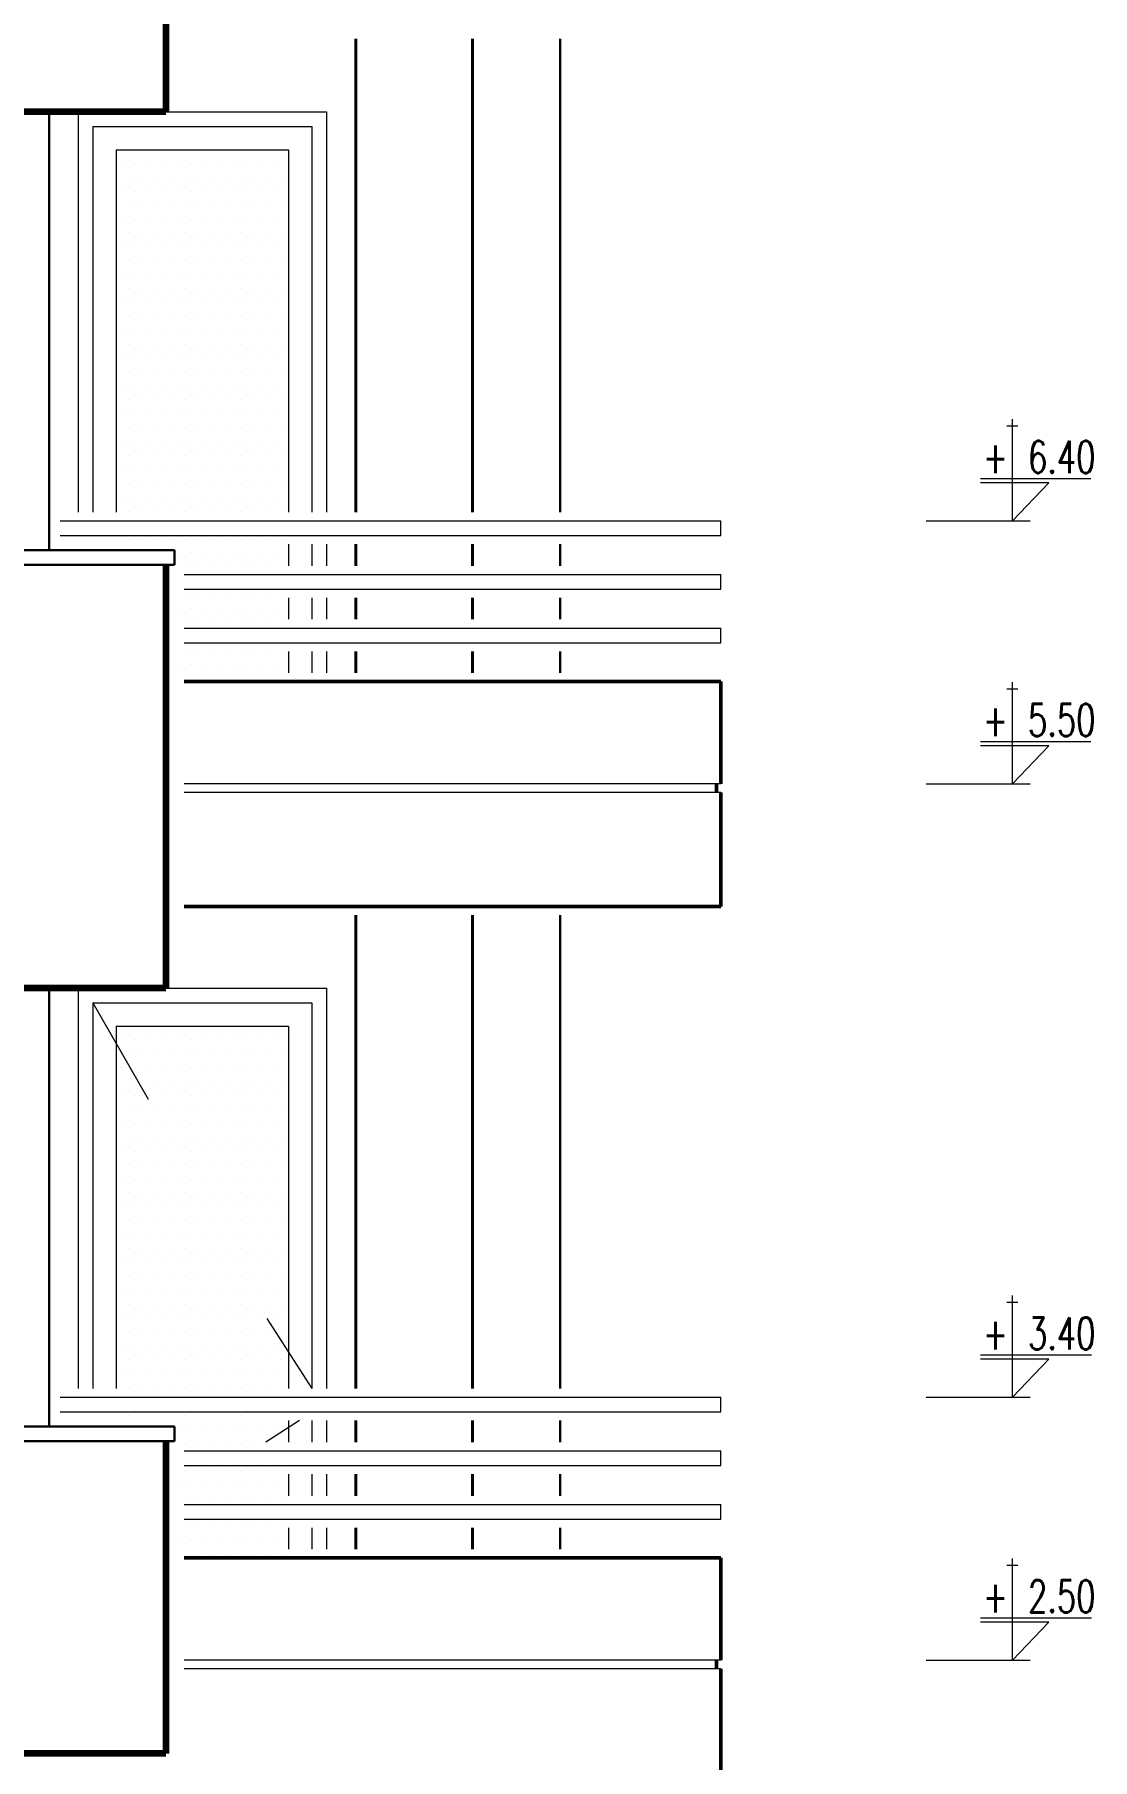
# Model space of a CAD drawing. Header units: millimetres. Extents: x 2016.56 to 2021.8, y 13721.83 to 13722.48.
# Drawn here: x 2021.7275 to 2021.8, y 13721.9781 to 13722.0962 of the extents above; entities that cross this region are included whole.
import ezdxf

# ---------------------------------------------------------------- set-up
doc = ezdxf.new("R2010")
doc.units = ezdxf.units.MM
doc.linetypes.add('HIDDEN', pattern=[0.375, 0.25, -0.125])
doc.layers.get('0').update_dxf_attribs({"lineweight": 20})
for name, color, linetype, lineweight in [('0.3', 150, 'Continuous', 30), ('0.5', 200, 'Continuous', 50), ('1.2', 120, 'Continuous', 120), ('DUVAR', 4, 'Continuous', 40), ('PENCERE', 3, 'Continuous', 13), ('TEFRİŞ', 11, 'Continuous', 9), ('TEXT', 7, 'Continuous', 20)]:
    doc.layers.add(name, color=color, linetype=linetype, lineweight=lineweight)
doc.styles.get("Standard").update_dxf_attribs({"font": 'txt.shx', "width": 0.7, "height": 11})

msp = doc.modelspace()

# ---------------------------------------------------------------- linework, layer by layer
for p, q in [((2021.73052, 13722.09094), (2021.73052, 13722.06354)), ((2021.73152, 13722.08994), (2021.74652, 13722.08994)), ((2021.73152, 13722.08994), (2021.73152, 13722.06354)), ((2021.73652, 13722.09094), (2021.74752, 13722.09094)), ((2021.74652, 13722.08994), (2021.74652, 13722.06354)), ((2021.74752, 13722.09094), (2021.74752, 13722.06354)), ((2021.73312, 13722.08834), (2021.74492, 13722.08834)), ((2021.73312, 13722.08834), (2021.73312, 13722.06354)), ((2021.74492, 13722.08834), (2021.74492, 13722.06354)), ((2021.7335, 13722.08741), (2021.7335, 13722.08741)), ((2021.73398, 13722.08646), (2021.73398, 13722.08646)), ((2021.73445, 13722.08741), (2021.73445, 13722.08741)), ((2021.73493, 13722.08646), (2021.73493, 13722.08646)), ((2021.73541, 13722.08741), (2021.73541, 13722.08741)), ((2021.73588, 13722.08646), (2021.73588, 13722.08646)), ((2021.73636, 13722.08741), (2021.73636, 13722.08741)), ((2021.73684, 13722.08646), (2021.73684, 13722.08646)), ((2021.73731, 13722.08741), (2021.73731, 13722.08741)), ((2021.73779, 13722.08646), (2021.73779, 13722.08646)), ((2021.73826, 13722.08741), (2021.73826, 13722.08741)), ((2021.73874, 13722.08646), (2021.73874, 13722.08646)), ((2021.73922, 13722.08741), (2021.73922, 13722.08741)), ((2021.73969, 13722.08646), (2021.73969, 13722.08646)), ((2021.74017, 13722.08741), (2021.74017, 13722.08741)), ((2021.74065, 13722.08646), (2021.74065, 13722.08646)), ((2021.74112, 13722.08741), (2021.74112, 13722.08741)), ((2021.7416, 13722.08646), (2021.7416, 13722.08646)), ((2021.74207, 13722.08741), (2021.74207, 13722.08741)), ((2021.74255, 13722.08646), (2021.74255, 13722.08646)), ((2021.74303, 13722.08741), (2021.74303, 13722.08741)), ((2021.7435, 13722.08646), (2021.7435, 13722.08646)), ((2021.74398, 13722.08741), (2021.74398, 13722.08741)), ((2021.74446, 13722.08646), (2021.74446, 13722.08646)), ((2021.7335, 13722.0855), (2021.7335, 13722.0855)), ((2021.73445, 13722.0855), (2021.73445, 13722.0855)), ((2021.73541, 13722.0855), (2021.73541, 13722.0855)), ((2021.73636, 13722.0855), (2021.73636, 13722.0855)), ((2021.73731, 13722.0855), (2021.73731, 13722.0855)), ((2021.73826, 13722.0855), (2021.73826, 13722.0855)), ((2021.73922, 13722.0855), (2021.73922, 13722.0855)), ((2021.74017, 13722.0855), (2021.74017, 13722.0855)), ((2021.74112, 13722.0855), (2021.74112, 13722.0855)), ((2021.74207, 13722.0855), (2021.74207, 13722.0855)), ((2021.74303, 13722.0855), (2021.74303, 13722.0855)), ((2021.74398, 13722.0855), (2021.74398, 13722.0855)), ((2021.73398, 13722.08455), (2021.73398, 13722.08455)), ((2021.73493, 13722.08455), (2021.73493, 13722.08455)), ((2021.73588, 13722.08455), (2021.73588, 13722.08455)), ((2021.73684, 13722.08455), (2021.73684, 13722.08455)), ((2021.73779, 13722.08455), (2021.73779, 13722.08455)), ((2021.73874, 13722.08455), (2021.73874, 13722.08455)), ((2021.73969, 13722.08455), (2021.73969, 13722.08455)), ((2021.74065, 13722.08455), (2021.74065, 13722.08455)), ((2021.7416, 13722.08455), (2021.7416, 13722.08455)), ((2021.74255, 13722.08455), (2021.74255, 13722.08455)), ((2021.7435, 13722.08455), (2021.7435, 13722.08455)), ((2021.74446, 13722.08455), (2021.74446, 13722.08455)), ((2021.7335, 13722.0836), (2021.7335, 13722.0836)), ((2021.73445, 13722.0836), (2021.73445, 13722.0836)), ((2021.73541, 13722.0836), (2021.73541, 13722.0836)), ((2021.73636, 13722.0836), (2021.73636, 13722.0836)), ((2021.73731, 13722.0836), (2021.73731, 13722.0836)), ((2021.73826, 13722.0836), (2021.73826, 13722.0836)), ((2021.73922, 13722.0836), (2021.73922, 13722.0836)), ((2021.74017, 13722.0836), (2021.74017, 13722.0836)), ((2021.74112, 13722.0836), (2021.74112, 13722.0836)), ((2021.74207, 13722.0836), (2021.74207, 13722.0836)), ((2021.74303, 13722.0836), (2021.74303, 13722.0836)), ((2021.74398, 13722.0836), (2021.74398, 13722.0836)), ((2021.7335, 13722.08169), (2021.7335, 13722.08169)), ((2021.73398, 13722.08265), (2021.73398, 13722.08265)), ((2021.73445, 13722.08169), (2021.73445, 13722.08169)), ((2021.73493, 13722.08265), (2021.73493, 13722.08265)), ((2021.73541, 13722.08169), (2021.73541, 13722.08169)), ((2021.73588, 13722.08265), (2021.73588, 13722.08265)), ((2021.73636, 13722.08169), (2021.73636, 13722.08169)), ((2021.73684, 13722.08265), (2021.73684, 13722.08265)), ((2021.73731, 13722.08169), (2021.73731, 13722.08169)), ((2021.73779, 13722.08265), (2021.73779, 13722.08265)), ((2021.73826, 13722.08169), (2021.73826, 13722.08169)), ((2021.73874, 13722.08265), (2021.73874, 13722.08265)), ((2021.73922, 13722.08169), (2021.73922, 13722.08169)), ((2021.73969, 13722.08265), (2021.73969, 13722.08265)), ((2021.74017, 13722.08169), (2021.74017, 13722.08169)), ((2021.74065, 13722.08265), (2021.74065, 13722.08265)), ((2021.74112, 13722.08169), (2021.74112, 13722.08169)), ((2021.7416, 13722.08265), (2021.7416, 13722.08265)), ((2021.74207, 13722.08169), (2021.74207, 13722.08169)), ((2021.74255, 13722.08265), (2021.74255, 13722.08265)), ((2021.74303, 13722.08169), (2021.74303, 13722.08169)), ((2021.7435, 13722.08265), (2021.7435, 13722.08265)), ((2021.74398, 13722.08169), (2021.74398, 13722.08169)), ((2021.74446, 13722.08265), (2021.74446, 13722.08265)), ((2021.73398, 13722.08074), (2021.73398, 13722.08074)), ((2021.73493, 13722.08074), (2021.73493, 13722.08074)), ((2021.73588, 13722.08074), (2021.73588, 13722.08074)), ((2021.73684, 13722.08074), (2021.73684, 13722.08074)), ((2021.73779, 13722.08074), (2021.73779, 13722.08074)), ((2021.73874, 13722.08074), (2021.73874, 13722.08074)), ((2021.73969, 13722.08074), (2021.73969, 13722.08074)), ((2021.74065, 13722.08074), (2021.74065, 13722.08074)), ((2021.7416, 13722.08074), (2021.7416, 13722.08074)), ((2021.74255, 13722.08074), (2021.74255, 13722.08074)), ((2021.7435, 13722.08074), (2021.7435, 13722.08074)), ((2021.74446, 13722.08074), (2021.74446, 13722.08074)), ((2021.7335, 13722.07979), (2021.7335, 13722.07979)), ((2021.73445, 13722.07979), (2021.73445, 13722.07979)), ((2021.73541, 13722.07979), (2021.73541, 13722.07979)), ((2021.73636, 13722.07979), (2021.73636, 13722.07979)), ((2021.73731, 13722.07979), (2021.73731, 13722.07979)), ((2021.73826, 13722.07979), (2021.73826, 13722.07979)), ((2021.73922, 13722.07979), (2021.73922, 13722.07979)), ((2021.74017, 13722.07979), (2021.74017, 13722.07979)), ((2021.74112, 13722.07979), (2021.74112, 13722.07979)), ((2021.74207, 13722.07979), (2021.74207, 13722.07979)), ((2021.74303, 13722.07979), (2021.74303, 13722.07979)), ((2021.74398, 13722.07979), (2021.74398, 13722.07979)), ((2021.73398, 13722.07884), (2021.73398, 13722.07884)), ((2021.73493, 13722.07884), (2021.73493, 13722.07884)), ((2021.73588, 13722.07884), (2021.73588, 13722.07884)), ((2021.73684, 13722.07884), (2021.73684, 13722.07884)), ((2021.73779, 13722.07884), (2021.73779, 13722.07884)), ((2021.73874, 13722.07884), (2021.73874, 13722.07884)), ((2021.73969, 13722.07884), (2021.73969, 13722.07884)), ((2021.74065, 13722.07884), (2021.74065, 13722.07884)), ((2021.7416, 13722.07884), (2021.7416, 13722.07884)), ((2021.74255, 13722.07884), (2021.74255, 13722.07884)), ((2021.7435, 13722.07884), (2021.7435, 13722.07884)), ((2021.74446, 13722.07884), (2021.74446, 13722.07884)), ((2021.7335, 13722.07788), (2021.7335, 13722.07788)), ((2021.73398, 13722.07693), (2021.73398, 13722.07693)), ((2021.73445, 13722.07788), (2021.73445, 13722.07788)), ((2021.73493, 13722.07693), (2021.73493, 13722.07693)), ((2021.73541, 13722.07788), (2021.73541, 13722.07788)), ((2021.73588, 13722.07693), (2021.73588, 13722.07693)), ((2021.73636, 13722.07788), (2021.73636, 13722.07788)), ((2021.73684, 13722.07693), (2021.73684, 13722.07693)), ((2021.73731, 13722.07788), (2021.73731, 13722.07788)), ((2021.73779, 13722.07693), (2021.73779, 13722.07693)), ((2021.73826, 13722.07788), (2021.73826, 13722.07788)), ((2021.73874, 13722.07693), (2021.73874, 13722.07693)), ((2021.73922, 13722.07788), (2021.73922, 13722.07788)), ((2021.73969, 13722.07693), (2021.73969, 13722.07693)), ((2021.74017, 13722.07788), (2021.74017, 13722.07788)), ((2021.74065, 13722.07693), (2021.74065, 13722.07693)), ((2021.74112, 13722.07788), (2021.74112, 13722.07788)), ((2021.7416, 13722.07693), (2021.7416, 13722.07693)), ((2021.74207, 13722.07788), (2021.74207, 13722.07788)), ((2021.74255, 13722.07693), (2021.74255, 13722.07693)), ((2021.74303, 13722.07788), (2021.74303, 13722.07788)), ((2021.7435, 13722.07693), (2021.7435, 13722.07693)), ((2021.74398, 13722.07788), (2021.74398, 13722.07788)), ((2021.74446, 13722.07693), (2021.74446, 13722.07693)), ((2021.7335, 13722.07598), (2021.7335, 13722.07598)), ((2021.73445, 13722.07598), (2021.73445, 13722.07598)), ((2021.73541, 13722.07598), (2021.73541, 13722.07598)), ((2021.73636, 13722.07598), (2021.73636, 13722.07598)), ((2021.73731, 13722.07598), (2021.73731, 13722.07598)), ((2021.73826, 13722.07598), (2021.73826, 13722.07598)), ((2021.73922, 13722.07598), (2021.73922, 13722.07598)), ((2021.74017, 13722.07598), (2021.74017, 13722.07598)), ((2021.74112, 13722.07598), (2021.74112, 13722.07598)), ((2021.74207, 13722.07598), (2021.74207, 13722.07598)), ((2021.74303, 13722.07598), (2021.74303, 13722.07598)), ((2021.74398, 13722.07598), (2021.74398, 13722.07598)), ((2021.73398, 13722.07503), (2021.73398, 13722.07503)), ((2021.73493, 13722.07503), (2021.73493, 13722.07503)), ((2021.73588, 13722.07503), (2021.73588, 13722.07503)), ((2021.73684, 13722.07503), (2021.73684, 13722.07503)), ((2021.73779, 13722.07503), (2021.73779, 13722.07503)), ((2021.73874, 13722.07503), (2021.73874, 13722.07503)), ((2021.73969, 13722.07503), (2021.73969, 13722.07503)), ((2021.74065, 13722.07503), (2021.74065, 13722.07503)), ((2021.7416, 13722.07503), (2021.7416, 13722.07503)), ((2021.74255, 13722.07503), (2021.74255, 13722.07503)), ((2021.7435, 13722.07503), (2021.7435, 13722.07503)), ((2021.74446, 13722.07503), (2021.74446, 13722.07503)), ((2021.7335, 13722.07407), (2021.7335, 13722.07407)), ((2021.73445, 13722.07407), (2021.73445, 13722.07407)), ((2021.73541, 13722.07407), (2021.73541, 13722.07407)), ((2021.73636, 13722.07407), (2021.73636, 13722.07407)), ((2021.73731, 13722.07407), (2021.73731, 13722.07407)), ((2021.73826, 13722.07407), (2021.73826, 13722.07407)), ((2021.73922, 13722.07407), (2021.73922, 13722.07407)), ((2021.74017, 13722.07407), (2021.74017, 13722.07407)), ((2021.74112, 13722.07407), (2021.74112, 13722.07407)), ((2021.74207, 13722.07407), (2021.74207, 13722.07407)), ((2021.74303, 13722.07407), (2021.74303, 13722.07407)), ((2021.74398, 13722.07407), (2021.74398, 13722.07407)), ((2021.7335, 13722.07217), (2021.7335, 13722.07217)), ((2021.73398, 13722.07312), (2021.73398, 13722.07312)), ((2021.73445, 13722.07217), (2021.73445, 13722.07217)), ((2021.73493, 13722.07312), (2021.73493, 13722.07312)), ((2021.73541, 13722.07217), (2021.73541, 13722.07217)), ((2021.73588, 13722.07312), (2021.73588, 13722.07312)), ((2021.73636, 13722.07217), (2021.73636, 13722.07217)), ((2021.73684, 13722.07312), (2021.73684, 13722.07312)), ((2021.73731, 13722.07217), (2021.73731, 13722.07217)), ((2021.73779, 13722.07312), (2021.73779, 13722.07312)), ((2021.73826, 13722.07217), (2021.73826, 13722.07217)), ((2021.73874, 13722.07312), (2021.73874, 13722.07312)), ((2021.73922, 13722.07217), (2021.73922, 13722.07217)), ((2021.73969, 13722.07312), (2021.73969, 13722.07312)), ((2021.74017, 13722.07217), (2021.74017, 13722.07217)), ((2021.74065, 13722.07312), (2021.74065, 13722.07312)), ((2021.74112, 13722.07217), (2021.74112, 13722.07217)), ((2021.7416, 13722.07312), (2021.7416, 13722.07312)), ((2021.74207, 13722.07217), (2021.74207, 13722.07217)), ((2021.74255, 13722.07312), (2021.74255, 13722.07312)), ((2021.74303, 13722.07217), (2021.74303, 13722.07217)), ((2021.7435, 13722.07312), (2021.7435, 13722.07312)), ((2021.74398, 13722.07217), (2021.74398, 13722.07217)), ((2021.74446, 13722.07312), (2021.74446, 13722.07312)), ((2021.73398, 13722.07122), (2021.73398, 13722.07122)), ((2021.73493, 13722.07122), (2021.73493, 13722.07122)), ((2021.73588, 13722.07122), (2021.73588, 13722.07122)), ((2021.73684, 13722.07122), (2021.73684, 13722.07122)), ((2021.73779, 13722.07122), (2021.73779, 13722.07122)), ((2021.73874, 13722.07122), (2021.73874, 13722.07122)), ((2021.73969, 13722.07122), (2021.73969, 13722.07122)), ((2021.74065, 13722.07122), (2021.74065, 13722.07122)), ((2021.7416, 13722.07122), (2021.7416, 13722.07122)), ((2021.74255, 13722.07122), (2021.74255, 13722.07122)), ((2021.7435, 13722.07122), (2021.7435, 13722.07122)), ((2021.74446, 13722.07122), (2021.74446, 13722.07122)), ((2021.7335, 13722.07026), (2021.7335, 13722.07026)), ((2021.73445, 13722.07026), (2021.73445, 13722.07026)), ((2021.73541, 13722.07026), (2021.73541, 13722.07026)), ((2021.73636, 13722.07026), (2021.73636, 13722.07026)), ((2021.73731, 13722.07026), (2021.73731, 13722.07026)), ((2021.73826, 13722.07026), (2021.73826, 13722.07026)), ((2021.73922, 13722.07026), (2021.73922, 13722.07026)), ((2021.74017, 13722.07026), (2021.74017, 13722.07026)), ((2021.74112, 13722.07026), (2021.74112, 13722.07026)), ((2021.74207, 13722.07026), (2021.74207, 13722.07026)), ((2021.74303, 13722.07026), (2021.74303, 13722.07026)), ((2021.74398, 13722.07026), (2021.74398, 13722.07026)), ((2021.73398, 13722.06931), (2021.73398, 13722.06931)), ((2021.73493, 13722.06931), (2021.73493, 13722.06931)), ((2021.73588, 13722.06931), (2021.73588, 13722.06931)), ((2021.73684, 13722.06931), (2021.73684, 13722.06931)), ((2021.73779, 13722.06931), (2021.73779, 13722.06931)), ((2021.73874, 13722.06931), (2021.73874, 13722.06931)), ((2021.73969, 13722.06931), (2021.73969, 13722.06931)), ((2021.74065, 13722.06931), (2021.74065, 13722.06931)), ((2021.7416, 13722.06931), (2021.7416, 13722.06931)), ((2021.74255, 13722.06931), (2021.74255, 13722.06931)), ((2021.7435, 13722.06931), (2021.7435, 13722.06931)), ((2021.74446, 13722.06931), (2021.74446, 13722.06931)), ((2021.7335, 13722.06836), (2021.7335, 13722.06836)), ((2021.73398, 13722.06741), (2021.73398, 13722.06741)), ((2021.73445, 13722.06836), (2021.73445, 13722.06836)), ((2021.73493, 13722.06741), (2021.73493, 13722.06741)), ((2021.73541, 13722.06836), (2021.73541, 13722.06836)), ((2021.73588, 13722.06741), (2021.73588, 13722.06741)), ((2021.73636, 13722.06836), (2021.73636, 13722.06836)), ((2021.73684, 13722.06741), (2021.73684, 13722.06741)), ((2021.73731, 13722.06836), (2021.73731, 13722.06836)), ((2021.73779, 13722.06741), (2021.73779, 13722.06741)), ((2021.73826, 13722.06836), (2021.73826, 13722.06836)), ((2021.73874, 13722.06741), (2021.73874, 13722.06741)), ((2021.73922, 13722.06836), (2021.73922, 13722.06836)), ((2021.73969, 13722.06741), (2021.73969, 13722.06741)), ((2021.74017, 13722.06836), (2021.74017, 13722.06836)), ((2021.74065, 13722.06741), (2021.74065, 13722.06741)), ((2021.74112, 13722.06836), (2021.74112, 13722.06836)), ((2021.7416, 13722.06741), (2021.7416, 13722.06741)), ((2021.74207, 13722.06836), (2021.74207, 13722.06836)), ((2021.74255, 13722.06741), (2021.74255, 13722.06741)), ((2021.74303, 13722.06836), (2021.74303, 13722.06836)), ((2021.7435, 13722.06741), (2021.7435, 13722.06741)), ((2021.74398, 13722.06836), (2021.74398, 13722.06836)), ((2021.74446, 13722.06741), (2021.74446, 13722.06741)), ((2021.7335, 13722.06645), (2021.7335, 13722.06645)), ((2021.73445, 13722.06645), (2021.73445, 13722.06645)), ((2021.73541, 13722.06645), (2021.73541, 13722.06645)), ((2021.73636, 13722.06645), (2021.73636, 13722.06645)), ((2021.73731, 13722.06645), (2021.73731, 13722.06645)), ((2021.73826, 13722.06645), (2021.73826, 13722.06645)), ((2021.73922, 13722.06645), (2021.73922, 13722.06645)), ((2021.74017, 13722.06645), (2021.74017, 13722.06645)), ((2021.74112, 13722.06645), (2021.74112, 13722.06645)), ((2021.74207, 13722.06645), (2021.74207, 13722.06645)), ((2021.74303, 13722.06645), (2021.74303, 13722.06645)), ((2021.74398, 13722.06645), (2021.74398, 13722.06645)), ((2021.73398, 13722.0655), (2021.73398, 13722.0655)), ((2021.73493, 13722.0655), (2021.73493, 13722.0655)), ((2021.73588, 13722.0655), (2021.73588, 13722.0655)), ((2021.73684, 13722.0655), (2021.73684, 13722.0655)), ((2021.73779, 13722.0655), (2021.73779, 13722.0655)), ((2021.73874, 13722.0655), (2021.73874, 13722.0655)), ((2021.73969, 13722.0655), (2021.73969, 13722.0655)), ((2021.74065, 13722.0655), (2021.74065, 13722.0655)), ((2021.7416, 13722.0655), (2021.7416, 13722.0655)), ((2021.74255, 13722.0655), (2021.74255, 13722.0655)), ((2021.7435, 13722.0655), (2021.7435, 13722.0655)), ((2021.74446, 13722.0655), (2021.74446, 13722.0655)), ((2021.7335, 13722.06455), (2021.7335, 13722.06455)), ((2021.73445, 13722.06455), (2021.73445, 13722.06455)), ((2021.73541, 13722.06455), (2021.73541, 13722.06455)), ((2021.73636, 13722.06455), (2021.73636, 13722.06455)), ((2021.73731, 13722.06455), (2021.73731, 13722.06455)), ((2021.73826, 13722.06455), (2021.73826, 13722.06455)), ((2021.73922, 13722.06455), (2021.73922, 13722.06455)), ((2021.74017, 13722.06455), (2021.74017, 13722.06455)), ((2021.74112, 13722.06455), (2021.74112, 13722.06455)), ((2021.74207, 13722.06455), (2021.74207, 13722.06455)), ((2021.74303, 13722.06455), (2021.74303, 13722.06455)), ((2021.74398, 13722.06455), (2021.74398, 13722.06455)), ((2021.72928, 13722.06294), (2021.77452, 13722.06294)), ((2021.73398, 13722.0636), (2021.73398, 13722.0636)), ((2021.73493, 13722.0636), (2021.73493, 13722.0636)), ((2021.73588, 13722.0636), (2021.73588, 13722.0636)), ((2021.73684, 13722.0636), (2021.73684, 13722.0636)), ((2021.73779, 13722.0636), (2021.73779, 13722.0636)), ((2021.73874, 13722.0636), (2021.73874, 13722.0636)), ((2021.73969, 13722.0636), (2021.73969, 13722.0636)), ((2021.74065, 13722.0636), (2021.74065, 13722.0636)), ((2021.7416, 13722.0636), (2021.7416, 13722.0636)), ((2021.74255, 13722.0636), (2021.74255, 13722.0636)), ((2021.7435, 13722.0636), (2021.7435, 13722.0636)), ((2021.74446, 13722.0636), (2021.74446, 13722.0636)), ((2021.77452, 13722.06194), (2021.77452, 13722.06294)), ((2021.77452, 13722.06194), (2021.77452, 13722.06294)), ((2021.72928, 13722.06194), (2021.77452, 13722.06194)), ((2021.73398, 13722.06169), (2021.73398, 13722.06169)), ((2021.73493, 13722.06169), (2021.73493, 13722.06169)), ((2021.73588, 13722.06169), (2021.73588, 13722.06169)), ((2021.73684, 13722.06169), (2021.73684, 13722.06169)), ((2021.73779, 13722.06169), (2021.73779, 13722.06169)), ((2021.73874, 13722.06169), (2021.73874, 13722.06169)), ((2021.73969, 13722.06169), (2021.73969, 13722.06169)), ((2021.74065, 13722.06169), (2021.74065, 13722.06169)), ((2021.7416, 13722.06169), (2021.7416, 13722.06169)), ((2021.74255, 13722.06169), (2021.74255, 13722.06169)), ((2021.7435, 13722.06169), (2021.7435, 13722.06169)), ((2021.74446, 13722.06169), (2021.74446, 13722.06169)), ((2021.73731, 13722.06074), (2021.73731, 13722.06074)), ((2021.73826, 13722.06074), (2021.73826, 13722.06074)), ((2021.73922, 13722.06074), (2021.73922, 13722.06074)), ((2021.74017, 13722.06074), (2021.74017, 13722.06074)), ((2021.74112, 13722.06074), (2021.74112, 13722.06074)), ((2021.74207, 13722.06074), (2021.74207, 13722.06074)), ((2021.74303, 13722.06074), (2021.74303, 13722.06074)), ((2021.74398, 13722.06074), (2021.74398, 13722.06074)), ((2021.74492, 13722.06134), (2021.74492, 13722.05987)), ((2021.74652, 13722.06134), (2021.74652, 13722.05987)), ((2021.74752, 13722.06134), (2021.74752, 13722.05987)), ((2021.73684, 13722.05979), (2021.73684, 13722.05979)), ((2021.73778, 13722.05927), (2021.77452, 13722.05927)), ((2021.73779, 13722.05979), (2021.73779, 13722.05979)), ((2021.73874, 13722.05979), (2021.73874, 13722.05979)), ((2021.73969, 13722.05979), (2021.73969, 13722.05979)), ((2021.74065, 13722.05979), (2021.74065, 13722.05979)), ((2021.7416, 13722.05979), (2021.7416, 13722.05979)), ((2021.74255, 13722.05979), (2021.74255, 13722.05979)), ((2021.7435, 13722.05979), (2021.7435, 13722.05979)), ((2021.74446, 13722.05979), (2021.74446, 13722.05979)), ((2021.77452, 13722.05827), (2021.77452, 13722.05927)), ((2021.77452, 13722.05827), (2021.77452, 13722.05927)), ((2021.73778, 13722.05827), (2021.77452, 13722.05827)), ((2021.73684, 13722.05788), (2021.73684, 13722.05788)), ((2021.73731, 13722.05693), (2021.73731, 13722.05693)), ((2021.73779, 13722.05788), (2021.73779, 13722.05788)), ((2021.73826, 13722.05693), (2021.73826, 13722.05693)), ((2021.73874, 13722.05788), (2021.73874, 13722.05788)), ((2021.73922, 13722.05693), (2021.73922, 13722.05693)), ((2021.73969, 13722.05788), (2021.73969, 13722.05788)), ((2021.74017, 13722.05693), (2021.74017, 13722.05693)), ((2021.74065, 13722.05788), (2021.74065, 13722.05788)), ((2021.74112, 13722.05693), (2021.74112, 13722.05693)), ((2021.7416, 13722.05788), (2021.7416, 13722.05788)), ((2021.74207, 13722.05693), (2021.74207, 13722.05693)), ((2021.74255, 13722.05788), (2021.74255, 13722.05788)), ((2021.74303, 13722.05693), (2021.74303, 13722.05693)), ((2021.7435, 13722.05788), (2021.7435, 13722.05788)), ((2021.74398, 13722.05693), (2021.74398, 13722.05693)), ((2021.74446, 13722.05788), (2021.74446, 13722.05788)), ((2021.74492, 13722.05767), (2021.74492, 13722.0562)), ((2021.74652, 13722.05767), (2021.74652, 13722.0562)), ((2021.74752, 13722.05767), (2021.74752, 13722.0562)), ((2021.73684, 13722.05598), (2021.73684, 13722.05598)), ((2021.73778, 13722.0556), (2021.77452, 13722.0556)), ((2021.73779, 13722.05598), (2021.73779, 13722.05598)), ((2021.73874, 13722.05598), (2021.73874, 13722.05598)), ((2021.73969, 13722.05598), (2021.73969, 13722.05598)), ((2021.74065, 13722.05598), (2021.74065, 13722.05598)), ((2021.7416, 13722.05598), (2021.7416, 13722.05598)), ((2021.74255, 13722.05598), (2021.74255, 13722.05598)), ((2021.7435, 13722.05598), (2021.7435, 13722.05598)), ((2021.74446, 13722.05598), (2021.74446, 13722.05598)), ((2021.77452, 13722.0546), (2021.77452, 13722.0556)), ((2021.77452, 13722.0546), (2021.77452, 13722.0556)), ((2021.73778, 13722.0546), (2021.77452, 13722.0546)), ((2021.73684, 13722.05407), (2021.73684, 13722.05407)), ((2021.73779, 13722.05407), (2021.73779, 13722.05407)), ((2021.73874, 13722.05407), (2021.73874, 13722.05407)), ((2021.73969, 13722.05407), (2021.73969, 13722.05407)), ((2021.74065, 13722.05407), (2021.74065, 13722.05407)), ((2021.7416, 13722.05407), (2021.7416, 13722.05407)), ((2021.74255, 13722.05407), (2021.74255, 13722.05407)), ((2021.7435, 13722.05407), (2021.7435, 13722.05407)), ((2021.74446, 13722.05407), (2021.74446, 13722.05407)), ((2021.74492, 13722.054), (2021.74492, 13722.05254)), ((2021.74652, 13722.054), (2021.74652, 13722.05254)), ((2021.74752, 13722.054), (2021.74752, 13722.05254)), ((2021.73684, 13722.05217), (2021.73684, 13722.05217)), ((2021.73731, 13722.05312), (2021.73731, 13722.05312)), ((2021.73779, 13722.05217), (2021.73779, 13722.05217)), ((2021.73826, 13722.05312), (2021.73826, 13722.05312)), ((2021.73874, 13722.05217), (2021.73874, 13722.05217)), ((2021.73922, 13722.05312), (2021.73922, 13722.05312)), ((2021.73969, 13722.05217), (2021.73969, 13722.05217)), ((2021.74017, 13722.05312), (2021.74017, 13722.05312)), ((2021.74065, 13722.05217), (2021.74065, 13722.05217)), ((2021.74112, 13722.05312), (2021.74112, 13722.05312)), ((2021.7416, 13722.05217), (2021.7416, 13722.05217)), ((2021.74207, 13722.05312), (2021.74207, 13722.05312)), ((2021.74255, 13722.05217), (2021.74255, 13722.05217)), ((2021.74303, 13722.05312), (2021.74303, 13722.05312)), ((2021.7435, 13722.05217), (2021.7435, 13722.05217)), ((2021.74398, 13722.05312), (2021.74398, 13722.05312)), ((2021.74446, 13722.05217), (2021.74446, 13722.05217)), ((2021.73052, 13722.03094), (2021.73052, 13722.00354)), ((2021.73652, 13722.03094), (2021.74752, 13722.03094)), ((2021.74752, 13722.03094), (2021.74752, 13722.00354)), ((2021.73152, 13722.02994), (2021.74652, 13722.02994)), ((2021.73152, 13722.02994), (2021.73152, 13722.00354)), ((2021.74652, 13722.02994), (2021.74652, 13722.00354)), ((2021.73312, 13722.02834), (2021.74492, 13722.02834)), ((2021.73312, 13722.02834), (2021.73312, 13722.00354)), ((2021.7335, 13722.02741), (2021.7335, 13722.02741)), ((2021.73445, 13722.02741), (2021.73445, 13722.02741)), ((2021.73541, 13722.02741), (2021.73541, 13722.02741)), ((2021.73636, 13722.02741), (2021.73636, 13722.02741)), ((2021.73731, 13722.02741), (2021.73731, 13722.02741)), ((2021.73826, 13722.02741), (2021.73826, 13722.02741)), ((2021.73922, 13722.02741), (2021.73922, 13722.02741)), ((2021.74017, 13722.02741), (2021.74017, 13722.02741)), ((2021.74112, 13722.02741), (2021.74112, 13722.02741)), ((2021.74207, 13722.02741), (2021.74207, 13722.02741)), ((2021.74303, 13722.02741), (2021.74303, 13722.02741)), ((2021.74398, 13722.02741), (2021.74398, 13722.02741)), ((2021.74492, 13722.02834), (2021.74492, 13722.00354)), ((2021.73398, 13722.02646), (2021.73398, 13722.02646)), ((2021.73493, 13722.02646), (2021.73493, 13722.02646)), ((2021.73588, 13722.02646), (2021.73588, 13722.02646)), ((2021.73684, 13722.02646), (2021.73684, 13722.02646)), ((2021.73779, 13722.02646), (2021.73779, 13722.02646)), ((2021.73874, 13722.02646), (2021.73874, 13722.02646)), ((2021.73969, 13722.02646), (2021.73969, 13722.02646)), ((2021.74065, 13722.02646), (2021.74065, 13722.02646)), ((2021.7416, 13722.02646), (2021.7416, 13722.02646)), ((2021.74255, 13722.02646), (2021.74255, 13722.02646)), ((2021.7435, 13722.02646), (2021.7435, 13722.02646)), ((2021.74446, 13722.02646), (2021.74446, 13722.02646)), ((2021.7335, 13722.0255), (2021.7335, 13722.0255)), ((2021.73445, 13722.0255), (2021.73445, 13722.0255)), ((2021.73541, 13722.0255), (2021.73541, 13722.0255)), ((2021.73636, 13722.0255), (2021.73636, 13722.0255)), ((2021.73731, 13722.0255), (2021.73731, 13722.0255)), ((2021.73826, 13722.0255), (2021.73826, 13722.0255)), ((2021.73922, 13722.0255), (2021.73922, 13722.0255)), ((2021.74017, 13722.0255), (2021.74017, 13722.0255)), ((2021.74112, 13722.0255), (2021.74112, 13722.0255)), ((2021.74207, 13722.0255), (2021.74207, 13722.0255)), ((2021.74303, 13722.0255), (2021.74303, 13722.0255)), ((2021.74398, 13722.0255), (2021.74398, 13722.0255)), ((2021.73398, 13722.02455), (2021.73398, 13722.02455)), ((2021.73493, 13722.02455), (2021.73493, 13722.02455)), ((2021.73588, 13722.02455), (2021.73588, 13722.02455)), ((2021.73684, 13722.02455), (2021.73684, 13722.02455)), ((2021.73779, 13722.02455), (2021.73779, 13722.02455)), ((2021.73874, 13722.02455), (2021.73874, 13722.02455)), ((2021.73969, 13722.02455), (2021.73969, 13722.02455)), ((2021.74065, 13722.02455), (2021.74065, 13722.02455)), ((2021.7416, 13722.02455), (2021.7416, 13722.02455)), ((2021.74255, 13722.02455), (2021.74255, 13722.02455)), ((2021.7435, 13722.02455), (2021.7435, 13722.02455)), ((2021.74446, 13722.02455), (2021.74446, 13722.02455)), ((2021.7335, 13722.0236), (2021.7335, 13722.0236)), ((2021.73398, 13722.02265), (2021.73398, 13722.02265)), ((2021.73445, 13722.0236), (2021.73445, 13722.0236)), ((2021.73493, 13722.02265), (2021.73493, 13722.02265)), ((2021.73541, 13722.0236), (2021.73541, 13722.0236)), ((2021.73588, 13722.02265), (2021.73588, 13722.02265)), ((2021.73636, 13722.0236), (2021.73636, 13722.0236)), ((2021.73684, 13722.02265), (2021.73684, 13722.02265)), ((2021.73731, 13722.0236), (2021.73731, 13722.0236)), ((2021.73779, 13722.02265), (2021.73779, 13722.02265)), ((2021.73826, 13722.0236), (2021.73826, 13722.0236)), ((2021.73874, 13722.02265), (2021.73874, 13722.02265)), ((2021.73922, 13722.0236), (2021.73922, 13722.0236)), ((2021.73969, 13722.02265), (2021.73969, 13722.02265)), ((2021.74017, 13722.0236), (2021.74017, 13722.0236)), ((2021.74065, 13722.02265), (2021.74065, 13722.02265)), ((2021.74112, 13722.0236), (2021.74112, 13722.0236)), ((2021.7416, 13722.02265), (2021.7416, 13722.02265)), ((2021.74207, 13722.0236), (2021.74207, 13722.0236)), ((2021.74255, 13722.02265), (2021.74255, 13722.02265)), ((2021.74303, 13722.0236), (2021.74303, 13722.0236)), ((2021.7435, 13722.02265), (2021.7435, 13722.02265)), ((2021.74398, 13722.0236), (2021.74398, 13722.0236)), ((2021.74446, 13722.02265), (2021.74446, 13722.02265)), ((2021.7335, 13722.02169), (2021.7335, 13722.02169)), ((2021.73445, 13722.02169), (2021.73445, 13722.02169)), ((2021.73541, 13722.02169), (2021.73541, 13722.02169)), ((2021.73636, 13722.02169), (2021.73636, 13722.02169)), ((2021.73731, 13722.02169), (2021.73731, 13722.02169)), ((2021.73826, 13722.02169), (2021.73826, 13722.02169)), ((2021.73922, 13722.02169), (2021.73922, 13722.02169)), ((2021.74017, 13722.02169), (2021.74017, 13722.02169)), ((2021.74112, 13722.02169), (2021.74112, 13722.02169)), ((2021.74207, 13722.02169), (2021.74207, 13722.02169)), ((2021.74303, 13722.02169), (2021.74303, 13722.02169)), ((2021.74398, 13722.02169), (2021.74398, 13722.02169)), ((2021.73398, 13722.02074), (2021.73398, 13722.02074)), ((2021.73493, 13722.02074), (2021.73493, 13722.02074)), ((2021.73588, 13722.02074), (2021.73588, 13722.02074)), ((2021.73684, 13722.02074), (2021.73684, 13722.02074)), ((2021.73779, 13722.02074), (2021.73779, 13722.02074)), ((2021.73874, 13722.02074), (2021.73874, 13722.02074)), ((2021.73969, 13722.02074), (2021.73969, 13722.02074)), ((2021.74065, 13722.02074), (2021.74065, 13722.02074)), ((2021.7416, 13722.02074), (2021.7416, 13722.02074)), ((2021.74255, 13722.02074), (2021.74255, 13722.02074)), ((2021.7435, 13722.02074), (2021.7435, 13722.02074)), ((2021.74446, 13722.02074), (2021.74446, 13722.02074)), ((2021.7335, 13722.01979), (2021.7335, 13722.01979)), ((2021.73445, 13722.01979), (2021.73445, 13722.01979)), ((2021.73541, 13722.01979), (2021.73541, 13722.01979)), ((2021.73636, 13722.01979), (2021.73636, 13722.01979)), ((2021.73731, 13722.01979), (2021.73731, 13722.01979)), ((2021.73826, 13722.01979), (2021.73826, 13722.01979)), ((2021.73922, 13722.01979), (2021.73922, 13722.01979)), ((2021.74017, 13722.01979), (2021.74017, 13722.01979)), ((2021.74112, 13722.01979), (2021.74112, 13722.01979)), ((2021.74207, 13722.01979), (2021.74207, 13722.01979)), ((2021.74303, 13722.01979), (2021.74303, 13722.01979)), ((2021.74398, 13722.01979), (2021.74398, 13722.01979)), ((2021.7335, 13722.01788), (2021.7335, 13722.01788)), ((2021.73398, 13722.01884), (2021.73398, 13722.01884)), ((2021.73445, 13722.01788), (2021.73445, 13722.01788)), ((2021.73493, 13722.01884), (2021.73493, 13722.01884)), ((2021.73541, 13722.01788), (2021.73541, 13722.01788)), ((2021.73588, 13722.01884), (2021.73588, 13722.01884)), ((2021.73636, 13722.01788), (2021.73636, 13722.01788)), ((2021.73684, 13722.01884), (2021.73684, 13722.01884)), ((2021.73731, 13722.01788), (2021.73731, 13722.01788)), ((2021.73779, 13722.01884), (2021.73779, 13722.01884)), ((2021.73826, 13722.01788), (2021.73826, 13722.01788)), ((2021.73874, 13722.01884), (2021.73874, 13722.01884)), ((2021.73922, 13722.01788), (2021.73922, 13722.01788)), ((2021.73969, 13722.01884), (2021.73969, 13722.01884)), ((2021.74017, 13722.01788), (2021.74017, 13722.01788)), ((2021.74065, 13722.01884), (2021.74065, 13722.01884)), ((2021.74112, 13722.01788), (2021.74112, 13722.01788)), ((2021.7416, 13722.01884), (2021.7416, 13722.01884)), ((2021.74207, 13722.01788), (2021.74207, 13722.01788)), ((2021.74255, 13722.01884), (2021.74255, 13722.01884)), ((2021.74303, 13722.01788), (2021.74303, 13722.01788)), ((2021.7435, 13722.01884), (2021.7435, 13722.01884)), ((2021.74398, 13722.01788), (2021.74398, 13722.01788)), ((2021.74446, 13722.01884), (2021.74446, 13722.01884)), ((2021.73398, 13722.01693), (2021.73398, 13722.01693)), ((2021.73493, 13722.01693), (2021.73493, 13722.01693)), ((2021.73588, 13722.01693), (2021.73588, 13722.01693)), ((2021.73684, 13722.01693), (2021.73684, 13722.01693)), ((2021.73779, 13722.01693), (2021.73779, 13722.01693)), ((2021.73874, 13722.01693), (2021.73874, 13722.01693)), ((2021.73969, 13722.01693), (2021.73969, 13722.01693)), ((2021.74065, 13722.01693), (2021.74065, 13722.01693)), ((2021.7416, 13722.01693), (2021.7416, 13722.01693)), ((2021.74255, 13722.01693), (2021.74255, 13722.01693)), ((2021.7435, 13722.01693), (2021.7435, 13722.01693)), ((2021.74446, 13722.01693), (2021.74446, 13722.01693)), ((2021.7335, 13722.01598), (2021.7335, 13722.01598)), ((2021.73445, 13722.01598), (2021.73445, 13722.01598)), ((2021.73541, 13722.01598), (2021.73541, 13722.01598)), ((2021.73636, 13722.01598), (2021.73636, 13722.01598)), ((2021.73731, 13722.01598), (2021.73731, 13722.01598)), ((2021.73826, 13722.01598), (2021.73826, 13722.01598)), ((2021.73922, 13722.01598), (2021.73922, 13722.01598)), ((2021.74017, 13722.01598), (2021.74017, 13722.01598)), ((2021.74112, 13722.01598), (2021.74112, 13722.01598)), ((2021.74207, 13722.01598), (2021.74207, 13722.01598)), ((2021.74303, 13722.01598), (2021.74303, 13722.01598)), ((2021.74398, 13722.01598), (2021.74398, 13722.01598)), ((2021.73398, 13722.01503), (2021.73398, 13722.01503)), ((2021.73493, 13722.01503), (2021.73493, 13722.01503)), ((2021.73588, 13722.01503), (2021.73588, 13722.01503)), ((2021.73684, 13722.01503), (2021.73684, 13722.01503)), ((2021.73779, 13722.01503), (2021.73779, 13722.01503)), ((2021.73874, 13722.01503), (2021.73874, 13722.01503)), ((2021.73969, 13722.01503), (2021.73969, 13722.01503)), ((2021.74065, 13722.01503), (2021.74065, 13722.01503)), ((2021.7416, 13722.01503), (2021.7416, 13722.01503)), ((2021.74255, 13722.01503), (2021.74255, 13722.01503)), ((2021.7435, 13722.01503), (2021.7435, 13722.01503)), ((2021.74446, 13722.01503), (2021.74446, 13722.01503)), ((2021.7335, 13722.01407), (2021.7335, 13722.01407)), ((2021.73398, 13722.01312), (2021.73398, 13722.01312)), ((2021.73445, 13722.01407), (2021.73445, 13722.01407)), ((2021.73493, 13722.01312), (2021.73493, 13722.01312)), ((2021.73541, 13722.01407), (2021.73541, 13722.01407)), ((2021.73588, 13722.01312), (2021.73588, 13722.01312)), ((2021.73636, 13722.01407), (2021.73636, 13722.01407)), ((2021.73684, 13722.01312), (2021.73684, 13722.01312)), ((2021.73731, 13722.01407), (2021.73731, 13722.01407)), ((2021.73779, 13722.01312), (2021.73779, 13722.01312)), ((2021.73826, 13722.01407), (2021.73826, 13722.01407)), ((2021.73874, 13722.01312), (2021.73874, 13722.01312)), ((2021.73922, 13722.01407), (2021.73922, 13722.01407)), ((2021.73969, 13722.01312), (2021.73969, 13722.01312)), ((2021.74017, 13722.01407), (2021.74017, 13722.01407)), ((2021.74065, 13722.01312), (2021.74065, 13722.01312)), ((2021.74112, 13722.01407), (2021.74112, 13722.01407)), ((2021.7416, 13722.01312), (2021.7416, 13722.01312)), ((2021.74207, 13722.01407), (2021.74207, 13722.01407)), ((2021.74255, 13722.01312), (2021.74255, 13722.01312)), ((2021.74303, 13722.01407), (2021.74303, 13722.01407)), ((2021.7435, 13722.01312), (2021.7435, 13722.01312)), ((2021.74398, 13722.01407), (2021.74398, 13722.01407)), ((2021.74446, 13722.01312), (2021.74446, 13722.01312)), ((2021.7335, 13722.01217), (2021.7335, 13722.01217)), ((2021.73445, 13722.01217), (2021.73445, 13722.01217)), ((2021.73541, 13722.01217), (2021.73541, 13722.01217)), ((2021.73636, 13722.01217), (2021.73636, 13722.01217)), ((2021.73731, 13722.01217), (2021.73731, 13722.01217)), ((2021.73826, 13722.01217), (2021.73826, 13722.01217)), ((2021.73922, 13722.01217), (2021.73922, 13722.01217)), ((2021.74017, 13722.01217), (2021.74017, 13722.01217)), ((2021.74112, 13722.01217), (2021.74112, 13722.01217)), ((2021.74207, 13722.01217), (2021.74207, 13722.01217)), ((2021.74303, 13722.01217), (2021.74303, 13722.01217)), ((2021.74398, 13722.01217), (2021.74398, 13722.01217)), ((2021.73398, 13722.01122), (2021.73398, 13722.01122)), ((2021.73493, 13722.01122), (2021.73493, 13722.01122)), ((2021.73588, 13722.01122), (2021.73588, 13722.01122)), ((2021.73684, 13722.01122), (2021.73684, 13722.01122)), ((2021.73779, 13722.01122), (2021.73779, 13722.01122)), ((2021.73874, 13722.01122), (2021.73874, 13722.01122)), ((2021.73969, 13722.01122), (2021.73969, 13722.01122)), ((2021.74065, 13722.01122), (2021.74065, 13722.01122)), ((2021.7416, 13722.01122), (2021.7416, 13722.01122)), ((2021.74255, 13722.01122), (2021.74255, 13722.01122)), ((2021.7435, 13722.01122), (2021.7435, 13722.01122)), ((2021.74446, 13722.01122), (2021.74446, 13722.01122)), ((2021.7335, 13722.01026), (2021.7335, 13722.01026)), ((2021.73445, 13722.01026), (2021.73445, 13722.01026)), ((2021.73541, 13722.01026), (2021.73541, 13722.01026)), ((2021.73636, 13722.01026), (2021.73636, 13722.01026)), ((2021.73731, 13722.01026), (2021.73731, 13722.01026)), ((2021.73826, 13722.01026), (2021.73826, 13722.01026)), ((2021.73922, 13722.01026), (2021.73922, 13722.01026)), ((2021.74017, 13722.01026), (2021.74017, 13722.01026)), ((2021.74112, 13722.01026), (2021.74112, 13722.01026)), ((2021.74207, 13722.01026), (2021.74207, 13722.01026)), ((2021.74303, 13722.01026), (2021.74303, 13722.01026)), ((2021.74398, 13722.01026), (2021.74398, 13722.01026)), ((2021.7335, 13722.00836), (2021.7335, 13722.00836)), ((2021.73398, 13722.00931), (2021.73398, 13722.00931)), ((2021.73445, 13722.00836), (2021.73445, 13722.00836)), ((2021.73493, 13722.00931), (2021.73493, 13722.00931)), ((2021.73541, 13722.00836), (2021.73541, 13722.00836)), ((2021.73588, 13722.00931), (2021.73588, 13722.00931)), ((2021.73636, 13722.00836), (2021.73636, 13722.00836)), ((2021.73684, 13722.00931), (2021.73684, 13722.00931)), ((2021.73731, 13722.00836), (2021.73731, 13722.00836)), ((2021.73779, 13722.00931), (2021.73779, 13722.00931)), ((2021.73826, 13722.00836), (2021.73826, 13722.00836)), ((2021.73874, 13722.00931), (2021.73874, 13722.00931)), ((2021.73922, 13722.00836), (2021.73922, 13722.00836)), ((2021.73969, 13722.00931), (2021.73969, 13722.00931)), ((2021.74017, 13722.00836), (2021.74017, 13722.00836)), ((2021.74065, 13722.00931), (2021.74065, 13722.00931)), ((2021.74112, 13722.00836), (2021.74112, 13722.00836)), ((2021.7416, 13722.00931), (2021.7416, 13722.00931)), ((2021.74207, 13722.00836), (2021.74207, 13722.00836)), ((2021.74255, 13722.00931), (2021.74255, 13722.00931)), ((2021.74303, 13722.00836), (2021.74303, 13722.00836)), ((2021.7435, 13722.00931), (2021.7435, 13722.00931)), ((2021.74398, 13722.00836), (2021.74398, 13722.00836)), ((2021.74446, 13722.00931), (2021.74446, 13722.00931)), ((2021.73398, 13722.00741), (2021.73398, 13722.00741)), ((2021.73493, 13722.00741), (2021.73493, 13722.00741)), ((2021.73588, 13722.00741), (2021.73588, 13722.00741)), ((2021.73684, 13722.00741), (2021.73684, 13722.00741)), ((2021.73779, 13722.00741), (2021.73779, 13722.00741)), ((2021.73874, 13722.00741), (2021.73874, 13722.00741)), ((2021.73969, 13722.00741), (2021.73969, 13722.00741)), ((2021.74065, 13722.00741), (2021.74065, 13722.00741)), ((2021.7416, 13722.00741), (2021.7416, 13722.00741)), ((2021.74255, 13722.00741), (2021.74255, 13722.00741)), ((2021.7435, 13722.00741), (2021.7435, 13722.00741)), ((2021.74446, 13722.00741), (2021.74446, 13722.00741)), ((2021.7335, 13722.00645), (2021.7335, 13722.00645)), ((2021.73445, 13722.00645), (2021.73445, 13722.00645)), ((2021.73541, 13722.00645), (2021.73541, 13722.00645)), ((2021.73636, 13722.00645), (2021.73636, 13722.00645)), ((2021.73731, 13722.00645), (2021.73731, 13722.00645)), ((2021.73826, 13722.00645), (2021.73826, 13722.00645)), ((2021.73922, 13722.00645), (2021.73922, 13722.00645)), ((2021.74017, 13722.00645), (2021.74017, 13722.00645)), ((2021.74112, 13722.00645), (2021.74112, 13722.00645)), ((2021.74207, 13722.00645), (2021.74207, 13722.00645)), ((2021.74303, 13722.00645), (2021.74303, 13722.00645)), ((2021.74398, 13722.00645), (2021.74398, 13722.00645)), ((2021.73398, 13722.0055), (2021.73398, 13722.0055)), ((2021.73493, 13722.0055), (2021.73493, 13722.0055)), ((2021.73588, 13722.0055), (2021.73588, 13722.0055)), ((2021.73684, 13722.0055), (2021.73684, 13722.0055)), ((2021.73779, 13722.0055), (2021.73779, 13722.0055)), ((2021.73874, 13722.0055), (2021.73874, 13722.0055)), ((2021.73969, 13722.0055), (2021.73969, 13722.0055)), ((2021.74065, 13722.0055), (2021.74065, 13722.0055)), ((2021.7416, 13722.0055), (2021.7416, 13722.0055)), ((2021.74255, 13722.0055), (2021.74255, 13722.0055)), ((2021.7435, 13722.0055), (2021.7435, 13722.0055)), ((2021.74446, 13722.0055), (2021.74446, 13722.0055)), ((2021.7335, 13722.00455), (2021.7335, 13722.00455)), ((2021.73398, 13722.0036), (2021.73398, 13722.0036)), ((2021.73445, 13722.00455), (2021.73445, 13722.00455)), ((2021.73493, 13722.0036), (2021.73493, 13722.0036)), ((2021.73541, 13722.00455), (2021.73541, 13722.00455)), ((2021.73588, 13722.0036), (2021.73588, 13722.0036)), ((2021.73636, 13722.00455), (2021.73636, 13722.00455)), ((2021.73684, 13722.0036), (2021.73684, 13722.0036)), ((2021.73731, 13722.00455), (2021.73731, 13722.00455)), ((2021.73779, 13722.0036), (2021.73779, 13722.0036)), ((2021.73826, 13722.00455), (2021.73826, 13722.00455)), ((2021.73874, 13722.0036), (2021.73874, 13722.0036)), ((2021.73922, 13722.00455), (2021.73922, 13722.00455)), ((2021.73969, 13722.0036), (2021.73969, 13722.0036)), ((2021.74017, 13722.00455), (2021.74017, 13722.00455)), ((2021.74065, 13722.0036), (2021.74065, 13722.0036)), ((2021.74112, 13722.00455), (2021.74112, 13722.00455)), ((2021.7416, 13722.0036), (2021.7416, 13722.0036)), ((2021.74207, 13722.00455), (2021.74207, 13722.00455)), ((2021.74255, 13722.0036), (2021.74255, 13722.0036)), ((2021.74303, 13722.00455), (2021.74303, 13722.00455)), ((2021.7435, 13722.0036), (2021.7435, 13722.0036)), ((2021.74398, 13722.00455), (2021.74398, 13722.00455)), ((2021.74446, 13722.0036), (2021.74446, 13722.0036)), ((2021.72928, 13722.00294), (2021.77452, 13722.00294)), ((2021.77452, 13722.00194), (2021.77452, 13722.00294)), ((2021.77452, 13722.00194), (2021.77452, 13722.00294)), ((2021.72928, 13722.00194), (2021.77452, 13722.00194)), ((2021.73398, 13722.00169), (2021.73398, 13722.00169)), ((2021.73493, 13722.00169), (2021.73493, 13722.00169)), ((2021.73588, 13722.00169), (2021.73588, 13722.00169)), ((2021.73684, 13722.00169), (2021.73684, 13722.00169)), ((2021.73779, 13722.00169), (2021.73779, 13722.00169)), ((2021.73874, 13722.00169), (2021.73874, 13722.00169)), ((2021.73969, 13722.00169), (2021.73969, 13722.00169)), ((2021.74065, 13722.00169), (2021.74065, 13722.00169)), ((2021.7416, 13722.00169), (2021.7416, 13722.00169)), ((2021.74255, 13722.00169), (2021.74255, 13722.00169)), ((2021.7435, 13722.00169), (2021.7435, 13722.00169)), ((2021.74446, 13722.00169), (2021.74446, 13722.00169)), ((2021.74492, 13722.00134), (2021.74492, 13721.99987)), ((2021.74652, 13722.00134), (2021.74652, 13721.99987)), ((2021.74752, 13722.00134), (2021.74752, 13721.99987)), ((2021.73731, 13722.00074), (2021.73731, 13722.00074)), ((2021.73826, 13722.00074), (2021.73826, 13722.00074)), ((2021.73922, 13722.00074), (2021.73922, 13722.00074)), ((2021.74017, 13722.00074), (2021.74017, 13722.00074)), ((2021.74112, 13722.00074), (2021.74112, 13722.00074)), ((2021.74207, 13722.00074), (2021.74207, 13722.00074)), ((2021.74303, 13722.00074), (2021.74303, 13722.00074)), ((2021.74398, 13722.00074), (2021.74398, 13722.00074)), ((2021.73684, 13721.99979), (2021.73684, 13721.99979)), ((2021.73778, 13721.99927), (2021.77452, 13721.99927)), ((2021.73779, 13721.99979), (2021.73779, 13721.99979)), ((2021.73874, 13721.99979), (2021.73874, 13721.99979)), ((2021.73969, 13721.99979), (2021.73969, 13721.99979)), ((2021.74065, 13721.99979), (2021.74065, 13721.99979)), ((2021.7416, 13721.99979), (2021.7416, 13721.99979)), ((2021.74255, 13721.99979), (2021.74255, 13721.99979)), ((2021.7435, 13721.99979), (2021.7435, 13721.99979)), ((2021.74446, 13721.99979), (2021.74446, 13721.99979)), ((2021.77452, 13721.99827), (2021.77452, 13721.99927)), ((2021.77452, 13721.99827), (2021.77452, 13721.99927)), ((2021.73684, 13721.99788), (2021.73684, 13721.99788)), ((2021.73778, 13721.99827), (2021.77452, 13721.99827)), ((2021.73779, 13721.99788), (2021.73779, 13721.99788)), ((2021.73874, 13721.99788), (2021.73874, 13721.99788)), ((2021.73969, 13721.99788), (2021.73969, 13721.99788)), ((2021.74065, 13721.99788), (2021.74065, 13721.99788)), ((2021.7416, 13721.99788), (2021.7416, 13721.99788)), ((2021.74255, 13721.99788), (2021.74255, 13721.99788)), ((2021.7435, 13721.99788), (2021.7435, 13721.99788)), ((2021.74446, 13721.99788), (2021.74446, 13721.99788)), ((2021.74492, 13721.99767), (2021.74492, 13721.9962)), ((2021.74652, 13721.99767), (2021.74652, 13721.9962)), ((2021.74752, 13721.99767), (2021.74752, 13721.9962)), ((2021.73731, 13721.99693), (2021.73731, 13721.99693)), ((2021.73826, 13721.99693), (2021.73826, 13721.99693)), ((2021.73922, 13721.99693), (2021.73922, 13721.99693)), ((2021.74017, 13721.99693), (2021.74017, 13721.99693)), ((2021.74112, 13721.99693), (2021.74112, 13721.99693)), ((2021.74207, 13721.99693), (2021.74207, 13721.99693)), ((2021.74303, 13721.99693), (2021.74303, 13721.99693)), ((2021.74398, 13721.99693), (2021.74398, 13721.99693)), ((2021.73684, 13721.99598), (2021.73684, 13721.99598)), ((2021.73778, 13721.9956), (2021.77452, 13721.9956)), ((2021.73779, 13721.99598), (2021.73779, 13721.99598)), ((2021.73874, 13721.99598), (2021.73874, 13721.99598)), ((2021.73969, 13721.99598), (2021.73969, 13721.99598)), ((2021.74065, 13721.99598), (2021.74065, 13721.99598)), ((2021.7416, 13721.99598), (2021.7416, 13721.99598)), ((2021.74255, 13721.99598), (2021.74255, 13721.99598)), ((2021.7435, 13721.99598), (2021.7435, 13721.99598)), ((2021.74446, 13721.99598), (2021.74446, 13721.99598)), ((2021.77452, 13721.9946), (2021.77452, 13721.9956)), ((2021.77452, 13721.9946), (2021.77452, 13721.9956)), ((2021.73778, 13721.9946), (2021.77452, 13721.9946)), ((2021.73684, 13721.99407), (2021.73684, 13721.99407)), ((2021.73731, 13721.99312), (2021.73731, 13721.99312)), ((2021.73779, 13721.99407), (2021.73779, 13721.99407)), ((2021.73826, 13721.99312), (2021.73826, 13721.99312)), ((2021.73874, 13721.99407), (2021.73874, 13721.99407)), ((2021.73922, 13721.99312), (2021.73922, 13721.99312)), ((2021.73969, 13721.99407), (2021.73969, 13721.99407)), ((2021.74017, 13721.99312), (2021.74017, 13721.99312)), ((2021.74065, 13721.99407), (2021.74065, 13721.99407)), ((2021.74112, 13721.99312), (2021.74112, 13721.99312)), ((2021.7416, 13721.99407), (2021.7416, 13721.99407)), ((2021.74207, 13721.99312), (2021.74207, 13721.99312)), ((2021.74255, 13721.99407), (2021.74255, 13721.99407)), ((2021.74303, 13721.99312), (2021.74303, 13721.99312)), ((2021.7435, 13721.99407), (2021.7435, 13721.99407)), ((2021.74398, 13721.99312), (2021.74398, 13721.99312)), ((2021.74446, 13721.99407), (2021.74446, 13721.99407)), ((2021.74492, 13721.994), (2021.74492, 13721.99254)), ((2021.74652, 13721.994), (2021.74652, 13721.99254)), ((2021.74752, 13721.994), (2021.74752, 13721.99254)), ((2021.73684, 13721.99217), (2021.73684, 13721.99217)), ((2021.73779, 13721.99217), (2021.73779, 13721.99217)), ((2021.73874, 13721.99217), (2021.73874, 13721.99217)), ((2021.73969, 13721.99217), (2021.73969, 13721.99217)), ((2021.74065, 13721.99217), (2021.74065, 13721.99217)), ((2021.7416, 13721.99217), (2021.7416, 13721.99217)), ((2021.74255, 13721.99217), (2021.74255, 13721.99217)), ((2021.7435, 13721.99217), (2021.7435, 13721.99217)), ((2021.74446, 13721.99217), (2021.74446, 13721.99217))]:
    msp.add_line(p, q)
at = {"layer": '0.3'}
for p, q in [((2021.76352, 13722.09594), (2021.76352, 13722.06354)), ((2021.72852, 13722.09094), (2021.72852, 13722.06094)), ((2021.68092, 13722.06094), (2021.73712, 13722.06094)), ((2021.73712, 13722.05994), (2021.73712, 13722.06094)), ((2021.76352, 13722.06134), (2021.76352, 13722.05987)), ((2021.68092, 13722.05994), (2021.73712, 13722.05994)), ((2021.76352, 13722.05767), (2021.76352, 13722.0562)), ((2021.76352, 13722.054), (2021.76352, 13722.05254)), ((2021.76352, 13722.03594), (2021.76352, 13722.00354)), ((2021.72852, 13722.03094), (2021.72852, 13722.00094)), ((2021.76352, 13722.00134), (2021.76352, 13721.99987)), ((2021.68092, 13722.00094), (2021.73712, 13722.00094)), ((2021.73712, 13721.99994), (2021.73712, 13722.00094)), ((2021.68092, 13721.99994), (2021.73712, 13721.99994)), ((2021.76352, 13721.99767), (2021.76352, 13721.9962)), ((2021.76352, 13721.994), (2021.76352, 13721.99254))]:
    msp.add_line(p, q, dxfattribs=at)
at = {"layer": '0.5'}
for p, q in [((2021.77452, 13722.05194), (2021.73778, 13722.05194)), ((2021.77452, 13722.04494), (2021.77452, 13722.05194)), ((2021.77422, 13722.04494), (2021.77422, 13722.04434)), ((2021.77452, 13722.03654), (2021.77452, 13722.04434)), ((2021.77452, 13722.03654), (2021.73778, 13722.03654)), ((2021.77452, 13721.99194), (2021.73778, 13721.99194)), ((2021.77452, 13721.98494), (2021.77452, 13721.99194)), ((2021.77422, 13721.98494), (2021.77422, 13721.98434)), ((2021.77452, 13721.97654), (2021.77452, 13721.98434))]:
    msp.add_line(p, q, dxfattribs=at)
at = {"layer": '1.2'}
for p, q in [((2021.73652, 13722.11994), (2021.73652, 13722.09094)), ((2021.73652, 13722.09094), (2021.68152, 13722.09094)), ((2021.73652, 13722.05994), (2021.73652, 13722.03094)), ((2021.73652, 13722.03094), (2021.68152, 13722.03094)), ((2021.73652, 13721.99994), (2021.73652, 13721.97854)), ((2021.73652, 13721.97854), (2021.68152, 13721.97854))]:
    msp.add_line(p, q, dxfattribs=at)
at = {"layer": 'DUVAR'}
for p, q in [((2021.74952, 13722.09594), (2021.74952, 13722.06354)), ((2021.75752, 13722.09594), (2021.75752, 13722.06354)), ((2021.74952, 13722.06134), (2021.74952, 13722.05987)), ((2021.75752, 13722.06134), (2021.75752, 13722.05987)), ((2021.74952, 13722.05767), (2021.74952, 13722.0562)), ((2021.75752, 13722.05767), (2021.75752, 13722.0562)), ((2021.74952, 13722.054), (2021.74952, 13722.05254)), ((2021.75752, 13722.054), (2021.75752, 13722.05254)), ((2021.74952, 13722.03594), (2021.74952, 13722.00354)), ((2021.75752, 13722.03594), (2021.75752, 13722.00354)), ((2021.74952, 13722.00134), (2021.74952, 13721.99987)), ((2021.75752, 13722.00134), (2021.75752, 13721.99987)), ((2021.74952, 13721.99767), (2021.74952, 13721.9962)), ((2021.75752, 13721.99767), (2021.75752, 13721.9962)), ((2021.74952, 13721.994), (2021.74952, 13721.99254)), ((2021.75752, 13721.994), (2021.75752, 13721.99254))]:
    msp.add_line(p, q, dxfattribs=at)
at = {"layer": 'PENCERE'}
for p, q in [((2021.77452, 13722.04494), (2021.73778, 13722.04494)), ((2021.77452, 13722.04434), (2021.73778, 13722.04434)), ((2021.77452, 13721.98494), (2021.73778, 13721.98494)), ((2021.77452, 13721.98434), (2021.73778, 13721.98434))]:
    msp.add_line(p, q, dxfattribs=at)
at = {"layer": 'TEFRİŞ', "linetype": 'HIDDEN', "ltscale": 10}
for p, q in [((2021.73152, 13722.02994), (2021.73531, 13722.02334)), ((2021.74343, 13722.00832), (2021.74652, 13722.00354)), ((2021.74566, 13722.00134), (2021.74337, 13721.99987))]:
    msp.add_line(p, q, dxfattribs=at)
at = {"layer": 'TEXT'}
for p, q in [((2021.79448, 13722.06294), (2021.79448, 13722.0699)), ((2021.7941, 13722.06945), (2021.79485, 13722.06945)), ((2021.79985, 13722.06581), (2021.79228, 13722.06581)), ((2021.79697, 13722.06554), (2021.79228, 13722.06554)), ((2021.79448, 13722.06294), (2021.79697, 13722.06554)), ((2021.78857, 13722.06294), (2021.79568, 13722.06294)), ((2021.7941, 13722.05145), (2021.79485, 13722.05145)), ((2021.79448, 13722.04494), (2021.79448, 13722.0519)), ((2021.79985, 13722.04781), (2021.79228, 13722.04781)), ((2021.79697, 13722.04754), (2021.79228, 13722.04754)), ((2021.79448, 13722.04494), (2021.79697, 13722.04754)), ((2021.78857, 13722.04494), (2021.79568, 13722.04494)), ((2021.79448, 13722.00294), (2021.79448, 13722.0099)), ((2021.7941, 13722.00945), (2021.79485, 13722.00945)), ((2021.7999, 13722.00581), (2021.79228, 13722.00581)), ((2021.79697, 13722.00554), (2021.79228, 13722.00554)), ((2021.79448, 13722.00294), (2021.79697, 13722.00554)), ((2021.78857, 13722.00294), (2021.79568, 13722.00294)), ((2021.79448, 13721.98494), (2021.79448, 13721.9919)), ((2021.7941, 13721.99145), (2021.79485, 13721.99145)), ((2021.7999, 13721.98781), (2021.79228, 13721.98781)), ((2021.79697, 13721.98754), (2021.79228, 13721.98754)), ((2021.79448, 13721.98494), (2021.79697, 13721.98754)), ((2021.78857, 13721.98494), (2021.79568, 13721.98494))]:
    msp.add_line(p, q, dxfattribs=at)

# ---------------------------------------------------------------- texts
at = {"layer": 'TEXT', "width": 0.7}
for s, p in [('+ 6.40', (2021.79245, 13722.06621)), ('+ 5.50', (2021.79245, 13722.04821)), ('+ 3.40', (2021.79245, 13722.00621)), ('+ 2.50', (2021.79245, 13721.98821))]:
    msp.add_text(s, height=0.0022, dxfattribs=at).set_placement(p)

doc.saveas('drawing.dxf')
